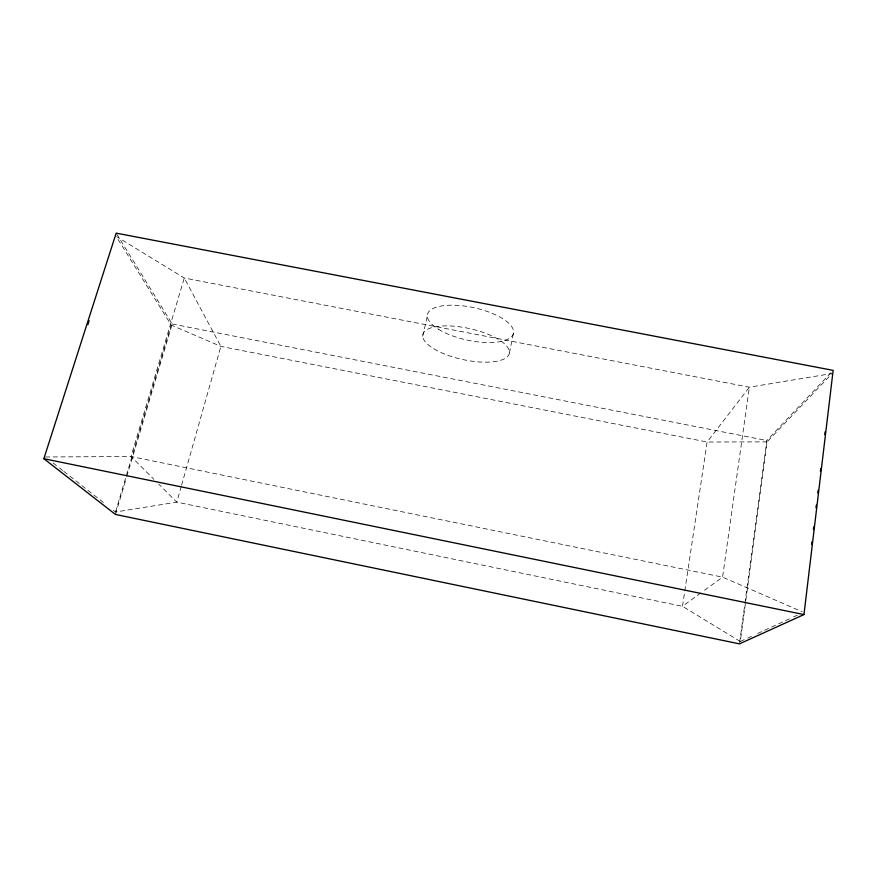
<?xml version="1.0" encoding="UTF-8"?>
<svg xmlns="http://www.w3.org/2000/svg" width="877" height="877" viewBox="0 0 877 877"><rect width="100%" height="100%" fill="white"/><g stroke="black" fill="none" stroke-linecap="round" stroke-linejoin="round"><path stroke-width="0.66" stroke-dasharray="4.38 3.29" d="M739.662 642.512L744.77 604.56M744.946 603.201L766.838 440.517L831.286 372.352M113.33 510.304L115.49 511.993L176.781 502.148L682.481 606.314L740.298 641.482L767.123 441.876L832.076 373.514L749.364 387.206L184.28 278.009L117.321 237.053M509.351 353.036L513.527 332.8M422.703 336.231L427.318 316.18M181.232 486.439L176.781 502.148L158.682 484.082M181.605 485.134L220.883 346.393L184.28 278.009L131.035 456.511L153.913 479.324M115.49 511.993L171.19 325.06L116.159 236.341M115.479 514.459L126.354 477.932M126.748 476.628L172.199 323.997L116.17 233.129M700.909 592.907L682.481 606.314L707.125 442.019L749.364 387.206L722.582 577.132L701.995 592.118M740.298 641.482L746.491 638.631M747.73 638.061L751.446 636.34M757.64 633.479L792.337 617.485M793.575 616.904L797.292 615.194M45.483 456.983L131.035 456.511L722.582 577.132L802.247 611.795M767.123 441.876L707.125 442.019L220.883 346.393L171.19 325.06M172.199 323.997L766.838 440.517M53.026 462.913L58.408 467.145M59.483 467.989L62.716 470.521M63.791 471.377L105.788 504.374M433.896 348.816A44.245 15.852 12.3 0 0 507.323 356.786A44.245 15.852 12.3 0 0 456.928 326.496A44.245 15.852 12.3 0 0 433.896 348.816M438.357 329.171A44.003 16.531 12.3 0 0 511.466 336.724A44.003 16.531 12.3 0 0 461.521 305.711A44.003 16.531 12.3 0 0 438.357 329.171"/><path stroke-width="1.32" d="M811.609 544.485L811.938 541.778M813.396 529.565L813.724 526.847M815.994 507.849L816.323 505.141M817.781 492.929L818.109 490.21M820.379 471.212L820.708 468.504M824.764 434.575L825.093 431.868M803.968 614.569L833.15 370.379L116.17 233.129L43.85 458.704L115.479 514.459L739.475 643.871L803.968 614.569L43.85 458.704M87.886 324.6L89.136 320.708"/></g></svg>
